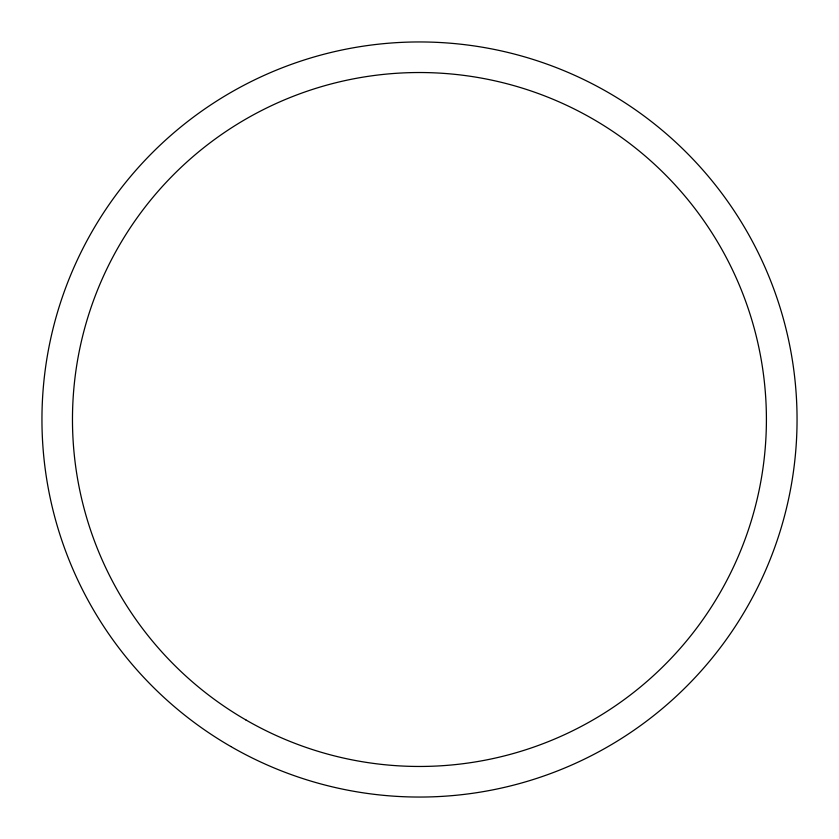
<?xml version="1.0" encoding="UTF-8"?>
<svg xmlns="http://www.w3.org/2000/svg" width="839" height="839" viewBox="0 0 839 839"><rect width="100%" height="100%" fill="white"/><g stroke="black" fill="none" stroke-linecap="round" stroke-linejoin="round"><path stroke-width="1.26" d="M230.725 746.469A377.55 377.55 0 0 0 797.05 419.5A377.55 377.55 0 0 0 230.725 92.531A377.55 377.55 0 0 0 230.725 746.469M245.953 719.977A346.968 346.968 0 0 0 766.406 419.5A346.968 346.968 0 0 0 245.953 119.012A346.968 346.968 0 0 0 245.953 719.977"/></g></svg>
